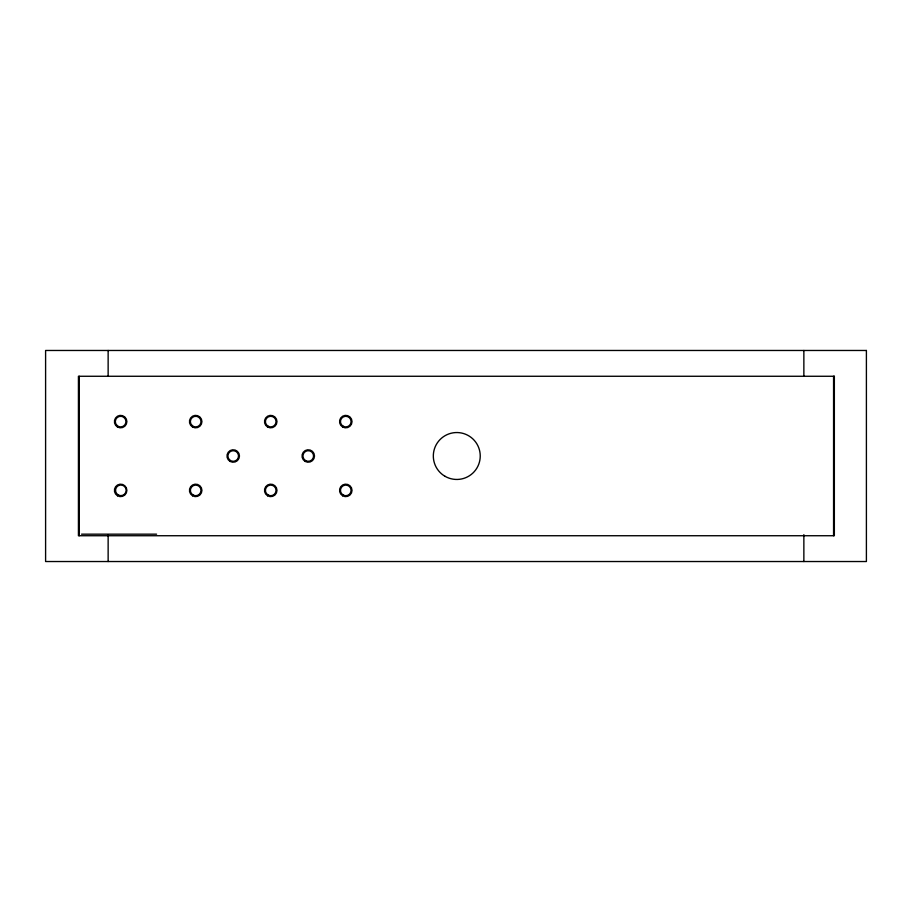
<?xml version="1.0" encoding="UTF-8"?>
<svg xmlns="http://www.w3.org/2000/svg" width="912" height="912" viewBox="0 0 912 912"><rect width="100%" height="100%" fill="white"/><g stroke="black" fill="none" stroke-linecap="round" stroke-linejoin="round"><path stroke-width="1.37" d="M81.556 534.17L156.579 534.17M833.568 376.268L833.568 535.732M803.86 350.47L803.86 376.268M803.86 534.66L803.86 561.53M108.14 350.47L108.14 376.268M108.14 534.66L108.14 561.53M79.219 376.268L79.219 535.732M866.4 350.47L45.6 350.47L45.6 561.53L866.4 561.53L866.4 350.47M834.355 376.268L78.432 376.268L78.432 535.732L834.355 535.732L834.355 376.268M445.056 476.315A23.45 23.45 0 0 0 480.236 456A23.45 23.45 0 0 0 445.056 435.685A23.45 23.45 0 0 0 445.056 476.315M342.65 495.809A6.259 6.259 0 0 0 352.032 490.394A6.259 6.259 0 0 0 342.65 484.979A6.259 6.259 0 0 0 342.65 495.809M342.65 427.021A6.259 6.259 0 0 0 352.032 421.606A6.259 6.259 0 0 0 342.65 416.191A6.259 6.259 0 0 0 342.65 427.021M305.132 461.415A6.259 6.259 0 0 0 314.515 456A6.259 6.259 0 0 0 305.132 450.585A6.259 6.259 0 0 0 305.132 461.415M267.604 495.809A6.259 6.259 0 0 0 276.986 490.394A6.259 6.259 0 0 0 267.604 484.979A6.259 6.259 0 0 0 267.604 495.809M267.604 427.021A6.259 6.259 0 0 0 276.986 421.606A6.259 6.259 0 0 0 267.604 416.191A6.259 6.259 0 0 0 267.604 427.021M230.086 461.415A6.259 6.259 0 0 0 239.468 456A6.259 6.259 0 0 0 230.086 450.585A6.259 6.259 0 0 0 230.086 461.415M192.557 495.809A6.259 6.259 0 0 0 201.94 490.394A6.259 6.259 0 0 0 192.557 484.979A6.259 6.259 0 0 0 192.557 495.809M192.557 427.021A6.259 6.259 0 0 0 201.94 421.606A6.259 6.259 0 0 0 192.557 416.191A6.259 6.259 0 0 0 192.557 427.021M117.523 495.809A6.259 6.259 0 0 0 126.893 490.394A6.259 6.259 0 0 0 117.523 484.979A6.259 6.259 0 0 0 117.523 495.809M117.523 427.021A6.259 6.259 0 0 0 126.893 421.606A6.259 6.259 0 0 0 117.523 416.191A6.259 6.259 0 0 0 117.523 427.021M116.884 425.368A5.312 5.312 0 0 0 125.776 422.986A5.312 5.312 0 0 0 119.267 416.465A5.312 5.312 0 0 0 116.884 425.368M191.93 425.368A5.312 5.312 0 0 0 200.822 422.986A5.312 5.312 0 0 0 194.313 416.465A5.312 5.312 0 0 0 191.93 425.368M343.117 426.212A5.312 5.312 0 0 0 351.097 421.606A5.312 5.312 0 0 0 343.117 417.001A5.312 5.312 0 0 0 343.117 426.212M268.071 426.212A5.312 5.312 0 0 0 276.051 421.606A5.312 5.312 0 0 0 268.071 417.001A5.312 5.312 0 0 0 268.071 426.212M229.448 459.762A5.312 5.312 0 0 0 238.351 457.379A5.312 5.312 0 0 0 231.83 450.87A5.312 5.312 0 0 0 229.448 459.762M305.6 460.606A5.312 5.312 0 0 0 313.568 456A5.312 5.312 0 0 0 305.6 451.394A5.312 5.312 0 0 0 305.6 460.606M343.117 494.999A5.312 5.312 0 0 0 351.097 490.394A5.312 5.312 0 0 0 343.117 485.788A5.312 5.312 0 0 0 343.117 494.999M268.071 494.999A5.312 5.312 0 0 0 276.051 490.394A5.312 5.312 0 0 0 268.071 485.788A5.312 5.312 0 0 0 268.071 494.999M193.036 494.999A5.312 5.312 0 0 0 201.005 490.394A5.312 5.312 0 0 0 193.036 485.788A5.312 5.312 0 0 0 193.036 494.999M118.195 494.931A5.312 5.312 0 0 0 126.175 490.325A5.312 5.312 0 0 0 118.195 485.72A5.312 5.312 0 0 0 118.195 494.931"/></g></svg>
